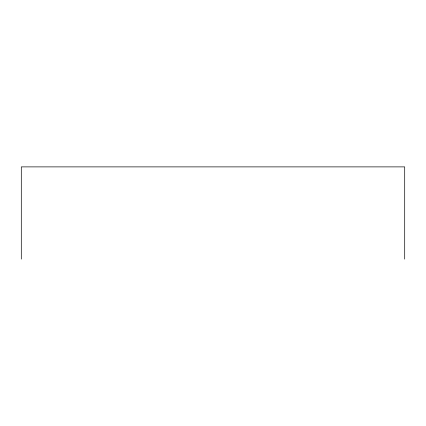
<?xml version="1.0" encoding="UTF-8"?>
<svg xmlns="http://www.w3.org/2000/svg" width="426" height="426" viewBox="0 0 426 426"><rect width="100%" height="100%" fill="white"/><g stroke="black" fill="none" stroke-linecap="round" stroke-linejoin="round"><path stroke-width="0.64" d="M404.7 259.115L404.7 166.885L21.3 166.885L21.3 259.115"/></g></svg>
